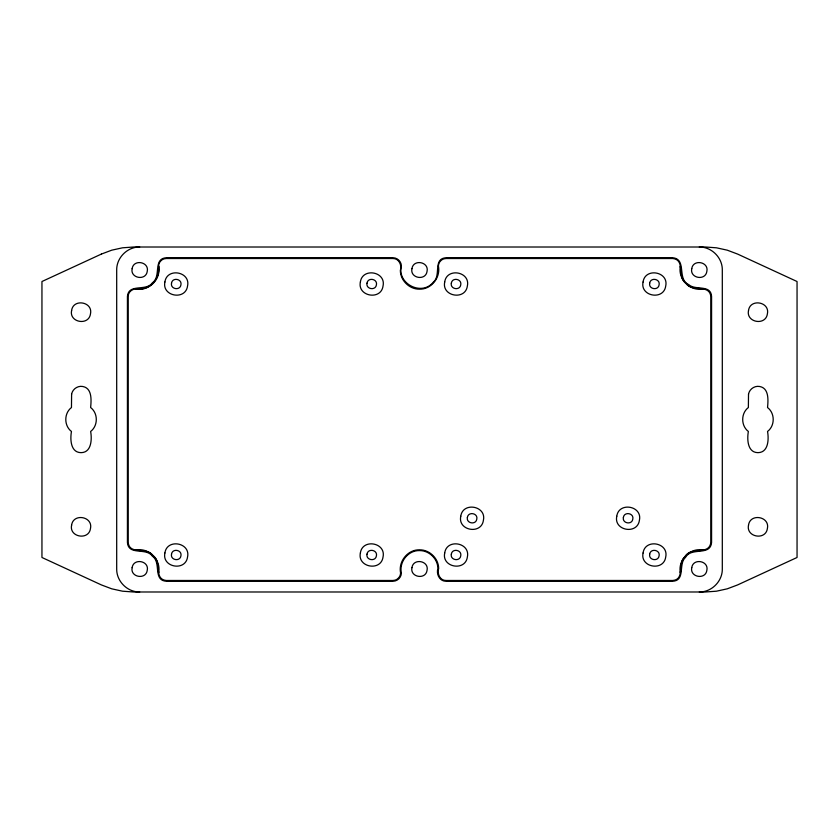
<?xml version="1.0" encoding="UTF-8"?>
<svg xmlns="http://www.w3.org/2000/svg" width="839" height="839" viewBox="0 0 839 839"><rect width="100%" height="100%" fill="white"/><g stroke="black" fill="none" stroke-linecap="round" stroke-linejoin="round"><path stroke-width="1.26" d="M158.581 266.183C158.508 262.083 162.147 258.443 166.248 258.517L392.946 258.517C399.007 258.381 402.07 265.323 400.339 270.546C400.455 280.604 409.453 289.34 419.5 289.182C431.351 289.476 440.842 277.447 438.388 265.963C438.44 261.946 442.038 258.443 446.054 258.517L672.752 258.517C685.82 259.901 676.601 277.436 686.029 283.288C691.892 292.727 709.427 283.509 710.811 296.566L710.811 542.434C709.175 555.932 690.34 545.885 684.907 556.939C677.136 563.032 685.306 579.382 672.752 580.483L446.054 580.483C439.993 580.619 436.93 573.677 438.661 568.454C438.545 558.396 429.547 549.66 419.5 549.818C407.649 549.524 398.158 561.553 400.612 573.037C400.56 577.054 396.962 580.557 392.946 580.483L166.248 580.483C153.18 579.099 162.399 561.564 152.971 555.712C147.108 546.273 129.573 555.491 128.189 542.434L128.189 296.566C128.052 290.776 134.355 287.829 139.421 288.899C151.177 289.203 160.301 277.541 158.581 266.183C161.424 279.24 148.65 291.783 135.645 288.91M158.581 573.037C161.487 559.917 148.765 547.196 135.645 550.09M703.355 288.91C690.235 291.804 677.513 279.083 680.419 265.963M158.581 572.817L158.655 571.726M680.345 267.274L680.419 266.183M139.694 247.012C127.392 246.802 116.485 257.72 116.694 270.011L116.694 568.989C116.485 581.28 127.392 592.198 139.694 591.988M699.307 591.988C711.608 592.198 722.515 581.28 722.306 568.989L722.306 270.011C722.515 257.72 711.608 246.802 699.307 247.012M702.044 288.983L703.145 288.899M135.855 550.101L136.956 550.017M703.355 550.09C690.235 547.196 677.513 559.917 680.419 573.037M135.855 288.899L136.956 288.983M702.044 550.017L703.145 550.101M680.345 571.726L680.419 572.817M158.581 265.963L158.655 267.274M401.378 265.942C396.763 283.76 421.986 296.587 433.406 282.061C441.429 275.57 432.599 258.632 446.054 257.751L672.752 257.751C687.183 259.188 676.633 279.314 688.767 284.62C695.353 290.808 710.937 284.022 711.577 296.566L711.577 542.434C710.339 556.54 691.21 546.64 685.494 557.432C678.048 563.85 685.799 580.473 672.752 581.249L446.054 581.249C439.605 581.406 436.081 574.128 437.895 568.475C437.78 558.826 429.149 550.426 419.5 550.583C408.037 550.3 398.955 561.983 401.378 573.058C401.325 577.484 397.371 581.322 392.946 581.249L166.248 581.249C152.614 580.252 161.57 562.392 152.425 556.257C146.29 547.101 128.43 556.068 127.423 542.434L127.423 296.566C128.43 282.932 146.29 291.899 152.425 282.743C161.57 276.608 152.614 258.748 166.248 257.751L392.946 257.751C397.371 257.678 401.325 261.516 401.378 265.942M71.609 310.514C68.934 322.575 88.871 326.088 90.486 313.838C93.15 301.778 73.224 298.264 71.609 310.514M71.609 394.267L71.462 407.534C63.911 413.239 63.911 425.761 71.462 431.466C70.088 438.954 70.403 452.588 81.047 452.651C91.692 452.588 92.007 438.954 90.633 431.466C98.184 425.761 98.184 413.239 90.633 407.534C91.283 400.434 92.353 388.163 82.715 386.485C77.681 385.51 72.416 389.202 71.609 394.267M71.609 525.162C68.934 537.222 88.871 540.736 90.486 528.486C93.15 516.425 73.224 512.912 71.609 525.162M132.143 268.679C130.003 278.328 145.955 281.138 147.245 271.343C149.373 261.695 133.432 258.884 132.143 268.679M132.143 567.657C130.003 577.305 145.955 580.116 147.245 570.321C149.373 560.672 133.432 557.862 132.143 567.657M164.905 282.009C161.696 296.471 185.618 300.698 187.548 286.005C190.757 271.532 166.835 267.316 164.905 282.009M171.513 283.173C170.17 289.203 180.144 290.955 180.941 284.841C182.283 278.81 172.32 277.048 171.513 283.173M164.905 552.995C161.696 567.468 185.618 571.684 187.548 556.991C190.757 542.529 166.835 538.302 164.905 552.995M171.513 554.159C170.17 560.19 180.144 561.952 180.941 555.827C182.283 549.797 172.32 548.045 171.513 554.159M360.382 282.009C357.183 296.471 381.095 300.698 383.035 286.005C386.244 271.532 362.322 267.316 360.382 282.009M366.989 283.173C365.657 289.203 375.62 290.955 376.428 284.841C377.76 278.81 367.797 277.048 366.989 283.173M360.382 552.995C357.183 567.468 381.095 571.684 383.035 556.991C386.244 542.529 362.322 538.302 360.382 552.995M366.989 554.159C365.657 560.19 375.62 561.952 376.428 555.827C377.76 549.797 367.797 548.045 366.989 554.159M411.949 268.679C409.81 278.328 425.761 281.138 427.051 271.343C429.19 261.695 413.239 258.884 411.949 268.679M411.949 567.657C409.81 577.305 425.761 580.116 427.051 570.321C429.19 560.672 413.239 557.862 411.949 567.657M444.712 282.009C441.503 296.471 465.425 300.698 467.365 286.005C470.564 271.532 446.652 267.316 444.712 282.009M451.319 283.173C449.977 289.203 459.95 290.955 460.758 284.841C462.09 278.81 452.127 277.048 451.319 283.173M444.712 552.995C441.503 567.468 465.425 571.684 467.365 556.991C470.564 542.529 446.652 538.302 444.712 552.995M451.319 554.159C449.977 560.19 459.95 561.952 460.758 555.827C462.09 549.797 452.127 548.045 451.319 554.159M460.768 516.268C457.559 530.73 481.481 534.946 483.411 520.253C486.62 505.791 462.698 501.575 460.768 516.268M467.375 517.432C466.033 523.463 475.996 525.214 476.804 519.089C478.146 513.059 468.183 511.308 467.375 517.432M616.77 516.268C613.561 530.73 637.483 534.946 639.412 520.253C642.622 505.791 618.7 501.575 616.77 516.268M643.073 282.009C639.863 296.471 663.785 300.698 665.715 286.005C668.924 271.532 645.002 267.316 643.073 282.009M623.377 517.432C622.035 523.463 632.008 525.214 632.816 519.089C634.148 513.059 624.185 511.308 623.377 517.432M649.68 283.173C648.337 289.203 658.3 290.955 659.108 284.841C660.45 278.81 650.477 277.048 649.68 283.173M643.073 552.995C639.863 567.468 663.785 571.684 665.715 556.991C668.924 542.529 645.002 538.302 643.073 552.995M649.68 554.159C648.337 560.19 658.3 561.952 659.108 555.827C660.45 549.797 650.477 548.045 649.68 554.159M691.756 268.679C689.627 278.328 705.568 281.138 706.858 271.343C708.997 261.695 693.045 258.884 691.756 268.679M691.756 567.657C689.627 577.305 705.568 580.116 706.858 570.321C708.997 560.672 693.045 557.862 691.756 567.657M748.514 310.514C745.85 322.575 765.776 326.088 767.391 313.838C770.066 301.778 750.129 298.264 748.514 310.514M748.514 394.267L748.367 407.534C740.816 413.239 740.816 425.761 748.367 431.466C746.993 438.954 747.308 452.588 757.953 452.651C768.597 452.588 768.912 438.954 767.538 431.466C775.089 425.761 775.089 413.239 767.538 407.534C768.188 400.434 769.258 388.163 759.62 386.485C754.586 385.51 749.321 389.202 748.514 394.267M748.514 525.162C745.85 537.222 765.776 540.736 767.391 528.486C770.066 516.425 750.129 512.912 748.514 525.162M101.404 254.07L41.95 281.516L41.95 557.484L101.404 584.93L111.734 588.821L122.515 591.191L133.527 591.988L705.473 591.988L716.485 591.191L727.266 588.821L737.596 584.93L797.05 557.484L797.05 281.516L737.596 254.07L727.266 250.179L716.485 247.809L705.473 247.012L133.527 247.012L122.515 247.809L111.734 250.179L101.404 254.07"/></g></svg>
